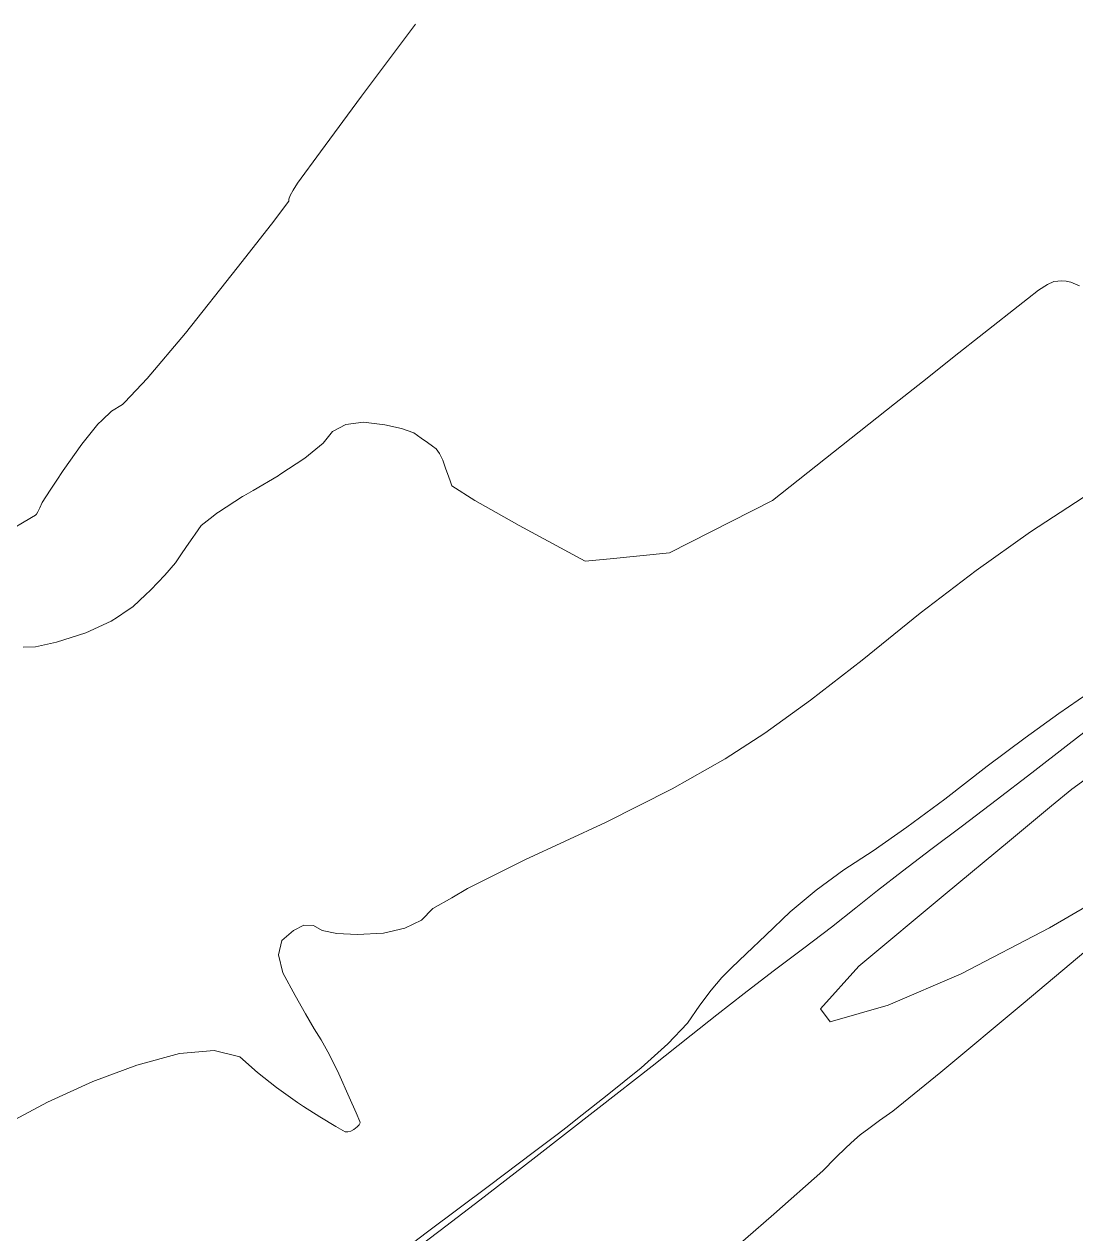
# Model space of a CAD drawing. Header units: inches. Extents: x 1337389 to 1347141, y 407035 to 414577.
# Drawn here: x 1345809 to 1346320, y 413988 to 414576 of the extents above; entities that cross this region are included whole.
import ezdxf

# ---------------------------------------------------------------- set-up
doc = ezdxf.new("R2010")
doc.units = ezdxf.units.IN
doc.header["$MEASUREMENT"] = 0
doc.layers.add('Topo', color=7, linetype='Continuous', lineweight=15, true_color=0x459900)

msp = doc.modelspace()

# ---------------------------------------------------------------- linework, layer by layer
at = {"layer": 'Topo'}
for p, q in [((1346263.4612, 414416.625, 740), (1346245.7111, 414402.5891, 740)), ((1345920.0959, 414349.7981, 740), (1345915.5551, 414347.1599, 740)), ((1345870.0201, 414301.1528, 740), (1345867.9229, 414299.1621, 740)), ((1345858.8029, 414291.301, 740), (1345854.0149, 414288.1261, 740))]:
    msp.add_line(p, q, dxfattribs=at)
for points, elevation in [([(1345952.7739, 414514.4538), (1345972.8179, 414541.445), (1345999.0281, 414576.4736)], 735), ([(1345857.65, 414392.656), (1345868.578, 414404.1709), (1345887.1429, 414426.3012), (1345912.2739, 414457.9188), (1345929.0281, 414479.3042), (1345937.405, 414490.4567), (1345937.405, 414491.376), (1345938.1189, 414493.1459), (1345939.5479, 414495.7669), (1345941.6907, 414499.2378), (1345952.7739, 414514.4538)], 735), ([(1346322.19, 414449.324), (1346317.9159, 414451.0929), (1346315.702, 414451.4331), (1346313.5911, 414451.597), (1346311.5819, 414451.586), (1346309.6761, 414451.4), (1346306.58, 414449.893), (1346302.2938, 414447.063), (1346296.8189, 414442.9119), (1346273.4212, 414424.5001), (1346263.4612, 414416.625)], 740), ([(1346245.7111, 414402.5891), (1346232.1012, 414391.827), (1346172.8581, 414344.892), (1346122.679, 414319.381), (1346093.7659, 414316.507)], 740), ([(1345846.5689, 414383.9469), (1345851.1482, 414388.3721), (1345856.5801, 414391.5282), (1345857.65, 414392.656)], 735), ([(1345824.204, 414354.2709), (1345827.681, 414359.4111), (1345836.6981, 414372.314), (1345844.5199, 414381.967), (1345846.5689, 414383.9469)], 735), ([(1346038.3318, 414338.955), (1346027.9139, 414344.8481), (1346016.7701, 414351.9452), (1346016.0809, 414353.921), (1346015.1261, 414356.663), (1346013.9049, 414360.1681), (1346012.419, 414364.438), (1346010.8191, 414367.715), (1346009.1038, 414369.999), (1346007.275, 414371.2888), (1346004.851, 414373.0011), (1346001.8319, 414375.1341), (1345998.218, 414377.6869), (1345992.331, 414379.8381), (1345984.1711, 414381.585), (1345973.737, 414382.929), (1345965.2429, 414381.89), (1345958.689, 414378.468), (1345954.0748, 414372.6629), (1345945.246, 414365.4507), (1345933.137, 414357.449)], 740), ([(1346016.6778, 414151.6771), (1346024.396, 414156.1761), (1346052.347, 414170.1632), (1346091.447, 414188.3408), (1346123.9271, 414204.673), (1346149.7861, 414219.1579), (1346169.0241, 414231.7962), (1346191.2379, 414247.823), (1346216.4281, 414267.238), (1346244.593, 414290.042), (1346271.8921, 414310.8231), (1346298.325, 414329.5811), (1346323.892, 414346.316), (1346343.596, 414358.7151), (1346350.886, 414362.962)], 745), ([(1345933.137, 414357.449), (1345932.204, 414356.8319), (1345920.0959, 414349.7981)], 740), ([(1345812.2371, 414336.5401), (1345814.2369, 414337.7299), (1345814.677, 414338.2051), (1345815.3641, 414339.3919), (1345816.2991, 414341.2898), (1345817.4809, 414343.8991), (1345821.275, 414349.9401), (1345824.204, 414354.2709)], 735), ([(1345915.5551, 414347.1599), (1345914.9471, 414346.8069), (1345903.1969, 414339.204)], 740), ([(1345900.5498, 414337.2069), (1345894.7821, 414332.621), (1345891.8741, 414328.46), (1345890.7599, 414326.8531)], 740), ([(1345903.1969, 414339.204), (1345902.473, 414338.736), (1345900.5498, 414337.2069)], 740), ([(1346093.7659, 414316.507), (1346081.563, 414315.2941), (1346049.5108, 414332.6309), (1346038.3318, 414338.955)], 740), ([(1345706.798, 414269.21), (1345717.011, 414275.439), (1345724.4989, 414284.3182), (1345731.5461, 414291.0939), (1345738.1519, 414295.766), (1345744.3159, 414298.3341), (1345748.4931, 414300.0811), (1345750.6801, 414301.006), (1345750.8791, 414301.1089), (1345751.0389, 414301.198), (1345751.1601, 414301.274), (1345751.243, 414301.3369), (1345751.331, 414301.3969), (1345751.4252, 414301.452), (1345751.5231, 414301.5039), (1345758.497, 414305.5049), (1345772.3468, 414313.455), (1345793.0718, 414325.355), (1345807.035, 414333.446), (1345812.2371, 414336.5401)], 735), ([(1345890.7599, 414326.8531), (1345888.817, 414324.0501), (1345885.6088, 414319.3919), (1345882.2531, 414314.4859), (1345877.131, 414308.4771), (1345870.243, 414301.3648), (1345870.0201, 414301.1528)], 740), ([(1345867.9229, 414299.1621), (1345861.591, 414293.1501), (1345858.8029, 414291.301)], 740), ([(1345854.0149, 414288.1261), (1345851.075, 414286.1759), (1345838.6959, 414280.443), (1345824.4538, 414275.9501), (1345814.2551, 414273.644), (1345808.0991, 414273.5249)], 740), ([(1346326.1592, 414250.993), (1346312.072, 414241.2839), (1346295.7881, 414229.497), (1346277.3079, 414215.6341), (1346256.6321, 414199.6929), (1346238.106, 414185.989), (1346221.73, 414174.521), (1346207.5038, 414165.2891), (1346194.057, 414155.384), (1346181.389, 414144.806), (1346169.501, 414133.5562), (1346160.003, 414124.476), (1346152.8939, 414117.5679), (1346148.1759, 414112.8299), (1346143.0189, 414106.786), (1346137.4221, 414099.436), (1346131.3862, 414090.779), (1346121.854, 414080.614), (1346108.8261, 414068.9409), (1346092.3019, 414055.7598), (1346080.1091, 414046.0571), (1346072.2481, 414039.8319), (1346068.7191, 414037.0861), (1346056.317, 414027.73), (1346035.0431, 414011.7642), (1346004.8949, 413989.188), (1345975.7379, 413967.0041)], 750), ([(1345998.4399, 413980.378), (1346011.147, 413989.894), (1346030.39, 414004.62), (1346056.169, 414024.556), (1346088.4842, 414049.7029), (1346114.1881, 414069.787), (1346133.2811, 414084.807), (1346145.7631, 414094.7639), (1346159.0451, 414105.1461), (1346173.126, 414115.953), (1346188.0069, 414127.185), (1346201.4211, 414137.4601), (1346213.368, 414146.7771), (1346223.849, 414155.1359), (1346235.9978, 414164.5749), (1346249.8161, 414175.0939), (1346265.3009, 414186.692), (1346281.6782, 414199.1248), (1346298.9471, 414212.3931), (1346317.1069, 414226.4949), (1346332.8819, 414238.6989)], 755), ([(1346338.507, 414219.0471), (1346318.3839, 414204.467), (1346308.6082, 414196.4342), (1346288.0799, 414179.4012), (1346256.8001, 414153.369), (1346214.769, 414118.3379), (1346196.1238, 414097.6811), (1346200.8671, 414091.3981), (1346228.9972, 414099.489), (1346264.5719, 414114.6951), (1346307.5929, 414137.0159), (1346358.06, 414166.452)], 760), ([(1345944.5911, 414050.2371), (1345952.5961, 414045.103), (1345960.34, 414040.3701), (1345964.8671, 414037.9361), (1345966.1761, 414037.8001), (1345967.5799, 414038.1329), (1345969.076, 414038.9359), (1345970.666, 414040.2079), (1345971.691, 414041.2871), (1345972.1489, 414042.1742), (1345972.0409, 414042.8672), (1345970.2641, 414047.0691), (1345966.8181, 414054.7791), (1345961.704, 414065.9981), (1345957.172, 414075.2689), (1345953.2211, 414082.5919), (1345949.8529, 414087.9677), (1345945.6109, 414095.1787), (1345940.4969, 414104.225), (1345934.51, 414115.1069), (1345932.377, 414124.0029), (1345934.0979, 414130.9119), (1345939.6721, 414135.835), (1345944.7891, 414138.283), (1345949.4489, 414138.2551), (1345953.6519, 414135.7531), (1345960.7241, 414134.299), (1345970.6649, 414133.8919), (1345983.4761, 414134.532), (1345993.901, 414136.827), (1346001.94, 414140.7773), (1346007.593, 414146.3809), (1346016.6778, 414151.6771)], 745), ([(1346351.749, 414148.024), (1346294.813, 414100.2521), (1346254.691, 414066.8781), (1346231.383, 414047.9028), (1346224.8891, 414043.3268), (1346219.5971, 414039.4751), (1346215.508, 414036.3491), (1346212.6221, 414033.9481), (1346208.6259, 414030.2491), (1346203.52, 414025.251), (1346197.304, 414018.9539), (1346173.514, 413997.8269), (1346132.1491, 413961.868)], 760), ([(1345659.3559, 413826.487), (1345655.2929, 413836.7389), (1345651.4509, 413852.4221), (1345651.624, 413868.9708), (1345655.8139, 413886.3841), (1345664.02, 413904.662), (1345680.8692, 413928.5139), (1345706.3611, 413957.9381), (1345740.4952, 413992.936), (1345770.806, 414020.3198), (1345797.2941, 414040.091), (1345819.9581, 414052.2479), (1345842.017, 414062.286), (1345863.4691, 414070.204), (1345884.3169, 414076.002), (1345901.049, 414077.3531), (1345913.6671, 414074.2552), (1345922.1708, 414066.7098), (1345931.4939, 414059.3361), (1345941.636, 414052.133), (1345944.5911, 414050.2371)], 745)]:
    msp.add_lwpolyline(points, dxfattribs=dict(at, elevation=elevation))

doc.saveas('drawing.dxf')
